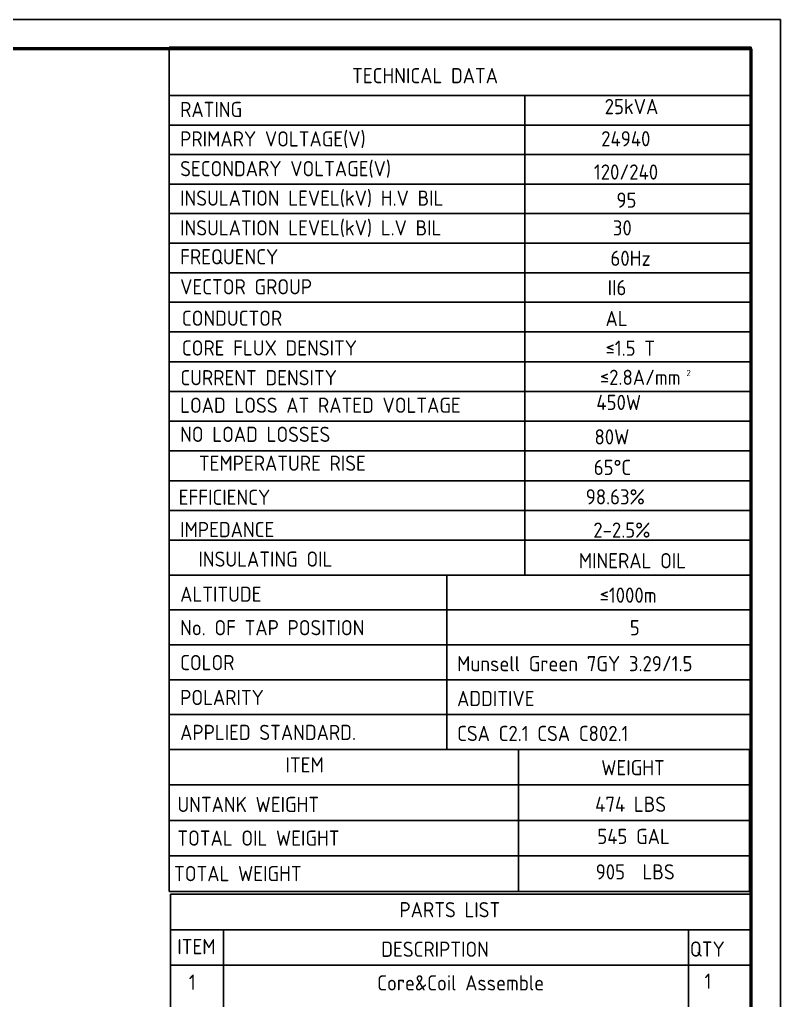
# Model space of a CAD drawing. Header units: millimetres. Extents: x 117095 to 120885, y -6667 to -3573.
# Drawn here: x 119713 to 120885, y -5498 to -3988 of the extents above; entities that cross this region are included whole.
import ezdxf
from ezdxf.enums import TextEntityAlignment as Align

# ---------------------------------------------------------------- set-up
doc = ezdxf.new("R2010")
doc.units = ezdxf.units.MM
doc.header["$LTSCALE"] = 3
doc.layers.add('A', color=3, linetype='Continuous')
doc.layers.add('S', color=254, linetype='Continuous')
doc.layers.add('标注、文本', color=3, linetype='Continuous', lineweight=25)
doc.layers.add('粗实线', color=4, linetype='Continuous', lineweight=53)
doc.styles.add('ST_WIN', font='isocp2.shx', dxfattribs={"bigfont": 'hzdxfst.shx'})

msp = doc.modelspace()

# ---------------------------------------------------------------- linework, layer by layer
at = {"layer": 'A'}
for p, q in [((120370.53, -5111.79), (120370.53, -4843.11)), ((119942.99, -5330.19), (119942.99, -5111.79)), ((119942.99, -5111.79), (120837.19, -5111.79)), ((120480.88, -5330.19), (120480.88, -5111.79)), ((120837.19, -5330.19), (120837.19, -5111.79)), ((119942.99, -5330.19), (120837.19, -5330.19)), ((119945.21, -6261.2), (119945.21, -5334.74)), ((119945.21, -5334.74), (120839.42, -5334.74)), ((120839.42, -6208.32), (120839.42, -5334.74)), ((119945.21, -5389.34), (120839.42, -5389.34)), ((120026.96, -6261.2), (120026.96, -5389.34)), ((120742.8, -6261.2), (120742.8, -5389.34)), ((119945.21, -5443.93), (120839.42, -5443.93))]:
    msp.add_line(p, q, dxfattribs=at)
for points in [[(119942.99, -4030.26), (119942.99, -5111.79)], [(119942.99, -4104.57), (120839.42, -4104.57)], [(120490.73, -4104.57), (120490.73, -4843.11)], [(119942.99, -4150.37), (120839.42, -4150.37)], [(119942.99, -4195.74), (120839.42, -4195.74)], [(119942.99, -4241.1), (120839.42, -4241.1)], [(119942.99, -4286.47), (120839.42, -4286.47)], [(119942.99, -4332.27), (120839.42, -4332.27)], [(119942.99, -4377.63), (120839.42, -4377.63)], [(119942.99, -4423), (120839.42, -4423)], [(119942.99, -4468.79), (120839.42, -4468.79)], [(119942.99, -4514.59), (120839.42, -4514.59)], [(119942.99, -4560.39), (120839.42, -4560.39)], [(119942.99, -4606.19), (120839.42, -4606.19)], [(119942.99, -4651.98), (120839.42, -4651.98)], [(119942.99, -4697.78), (120839.42, -4697.78)], [(119942.99, -4743.58), (120839.42, -4743.58)], [(119942.99, -4789.38), (120839.42, -4789.38)], [(119942.99, -4789.38), (120839.42, -4789.38)], [(119942.99, -4843.11), (120839.42, -4843.11)], [(119942.99, -4896.85), (120839.42, -4896.85)], [(119942.99, -4896.85), (120529.74, -4896.85)], [(119942.99, -4896.85), (120529.74, -4896.85)], [(119942.99, -4896.85), (120839.42, -4896.85)], [(119942.99, -4950.58), (120839.42, -4950.58)], [(119942.99, -4950.58), (120529.74, -4950.58)], [(119942.99, -4950.58), (120529.74, -4950.58)], [(119942.99, -4950.58), (120839.42, -4950.58)], [(119942.99, -5004.32), (120839.42, -5004.32)], [(119942.99, -5004.32), (120529.74, -5004.32)], [(119942.99, -5004.32), (120529.74, -5004.32)], [(119942.99, -5058.06), (120839.42, -5058.06)]]:
    msp.add_lwpolyline(points, dxfattribs=at)
at = {"layer": 'S'}
for p, q in [((119942.99, -5166.39), (120837.19, -5166.39)), ((119942.99, -5220.99), (120837.19, -5220.99)), ((119942.99, -5275.59), (120837.19, -5275.59))]:
    msp.add_line(p, q, dxfattribs=at)
for points in [[(119942.99, -4030.26), (120839.42, -4030.26)], [(120839.42, -4030.26), (120839.42, -4561.25)], [(120839.42, -4789.38), (120839.42, -4896.34)]]:
    msp.add_lwpolyline(points, dxfattribs=at)
at = {"layer": '标注、文本'}
for p, q in [((120884.53, -3987.78), (117095.49, -3987.78)), ((120884.53, -6667.17), (120884.53, -3987.78))]:
    msp.add_line(p, q, dxfattribs=at)
at = {"layer": '粗实线'}
for p, q in [((120839.42, -4032.89), (117321.03, -4032.89)), ((120839.42, -6622.06), (120839.42, -4032.89))]:
    msp.add_line(p, q, dxfattribs=at)

# ---------------------------------------------------------------- texts
at = {"layer": 'S', "style": 'ST_WIN'}
for s, height, p in [('TECHNICAL DATA', 23.3996, (120224.81, -4085.8)), ('RATING', 23.4, (119959.94, -4137.84)), ('25kVA', 23.4, (120613.85, -4133.42)), ('PRIMARY VOLTAGE(V)', 23.3996, (119959.94, -4183.21)), ('SECONDARY VOLTAGE(V)', 23.3996, (119959.94, -4229)), ('INSULATION LEVEL(kV) H.V BIL', 23.3996, (119959.94, -4274.37)), ('INSULATION LEVEL(kV) L.V BIL', 23.3996, (119959.94, -4320.17)), ('30', 23.4, (120626.45, -4320.17)), ('FREQUENCY', 23.4, (119959.94, -4364.67)), ('60Hz', 23.4, (120622.76, -4367)), ('VECTOR GROUP', 23.3996, (119959.94, -4410.9)), ('II6', 23.4, (120618.51, -4412.24)), ('CONDUCTOR', 23.4, (119962.59, -4459.3)), ('AL', 23.4, (120615.14, -4459.71)), ('CORE FLUX DENSITY', 23.3996, (119962.59, -4505.1)), ('≤1.5 T', 23.4, (120615.14, -4505.51)), ('CURRENT DENSITY', 23.3996, (119960.3, -4550.89)), ('≤2.8A/mm', 23.4, (120606.45, -4550.31)), ('2', 9.58, (120740.04, -4536.7)), ('LOAD LOSS AT RATED VOLTAGE', 23.3996, (119959.94, -4593.31)), ('450W', 23.4, (120601.02, -4588.95)), ('NO LOAD LOSSES', 23.3996, (119959.94, -4638.09)), ('80W', 23.4, (120598.15, -4642.04)), ('EFFICIENCY', 23.4, (119957.67, -4735.05)), ('98.63%%%', 23.4, (120584.7, -4734.36)), ('IMPEDANCE', 23.4, (119959.94, -4784.79)), ('2-2.5%%%', 23.4, (120596.34, -4785.55)), ('ALTITUDE', 23.4, (119959.94, -4884.32)), ('≤1000m', 23.4, (120606.01, -4885.78)), ('No. OF TAP POSITION', 23.3996, (119959.9, -4935.88)), ('5', 23.4, (120652.62, -4935.88)), ('COLOR', 23.4, (119959.9, -4989.62)), ('Munsell Green 7GY 3.29/1.5', 23.3996, (120386.5, -4991.24)), ('POLARITY', 23.4, (119959.9, -5043.35)), ('ADDITIVE', 23.4, (120386.5, -5044.98)), ('APPLIED STANDARD.', 23.3996, (119959.9, -5097.09)), ('CSA C2.1 CSA C802.1', 23.3996, (120386.5, -5098.71)), ('ITEM', 23.4, (120122.25, -5147.21)), ('WEIGHT', 23.4, (120608.57, -5151.45)), ('UNTANK WEIGHT', 23.3996, (119955.67, -5208.07)), ('474 LBS', 23.4, (120599.17, -5207.77)), ('TOTAL OIL WEIGHT', 23.3996, (119955.57, -5259.88)), ('TOTAL WEIGHT', 23.3996, (119950.53, -5314.57)), ('PARTS LIST', 23.4, (120297.73, -5370.15)), ('ITEM', 23.4, (119955.61, -5427.01)), ('DESCRIPTION', 23.3996, (120269.7, -5431.02)), ('QTY', 23.4, (120745.1, -5430.72)), ('Core&Coil Assemble', 23.3996, (120263.41, -5482.82))]:
    msp.add_text(s, height=height, dxfattribs=at).set_placement(p)
for s, p in [('24940', (120646.39, -4182.93)), ('120/240', (120646.76, -4234.19)), ('95', (120647.43, -4277.45)), ('545 GAL', (120658.35, -5257.28)), ('905  LBS', (120660.87, -5311.88)), ('1', (119978.58, -5481.82)), ('1', (120772.96, -5480.23))]:
    msp.add_text(s, height=23.4, dxfattribs=at).set_placement(p, align=Align.CENTER)
for s, p in [('TEMPERATURE RISE ', (120124.01, -4670.82)), ('INSULATING OIL', (120091.26, -4818.53)), ('MINERAL OIL', (120656.62, -4820.98))]:
    msp.add_text(s, height=23.3996, dxfattribs=at).set_placement(p, align=Align.MIDDLE)
msp.add_text('65%%DC', height=23.4, dxfattribs=at).set_placement((120597.01, -4677.35), align=Align.MIDDLE_LEFT)

doc.saveas('drawing.dxf')
